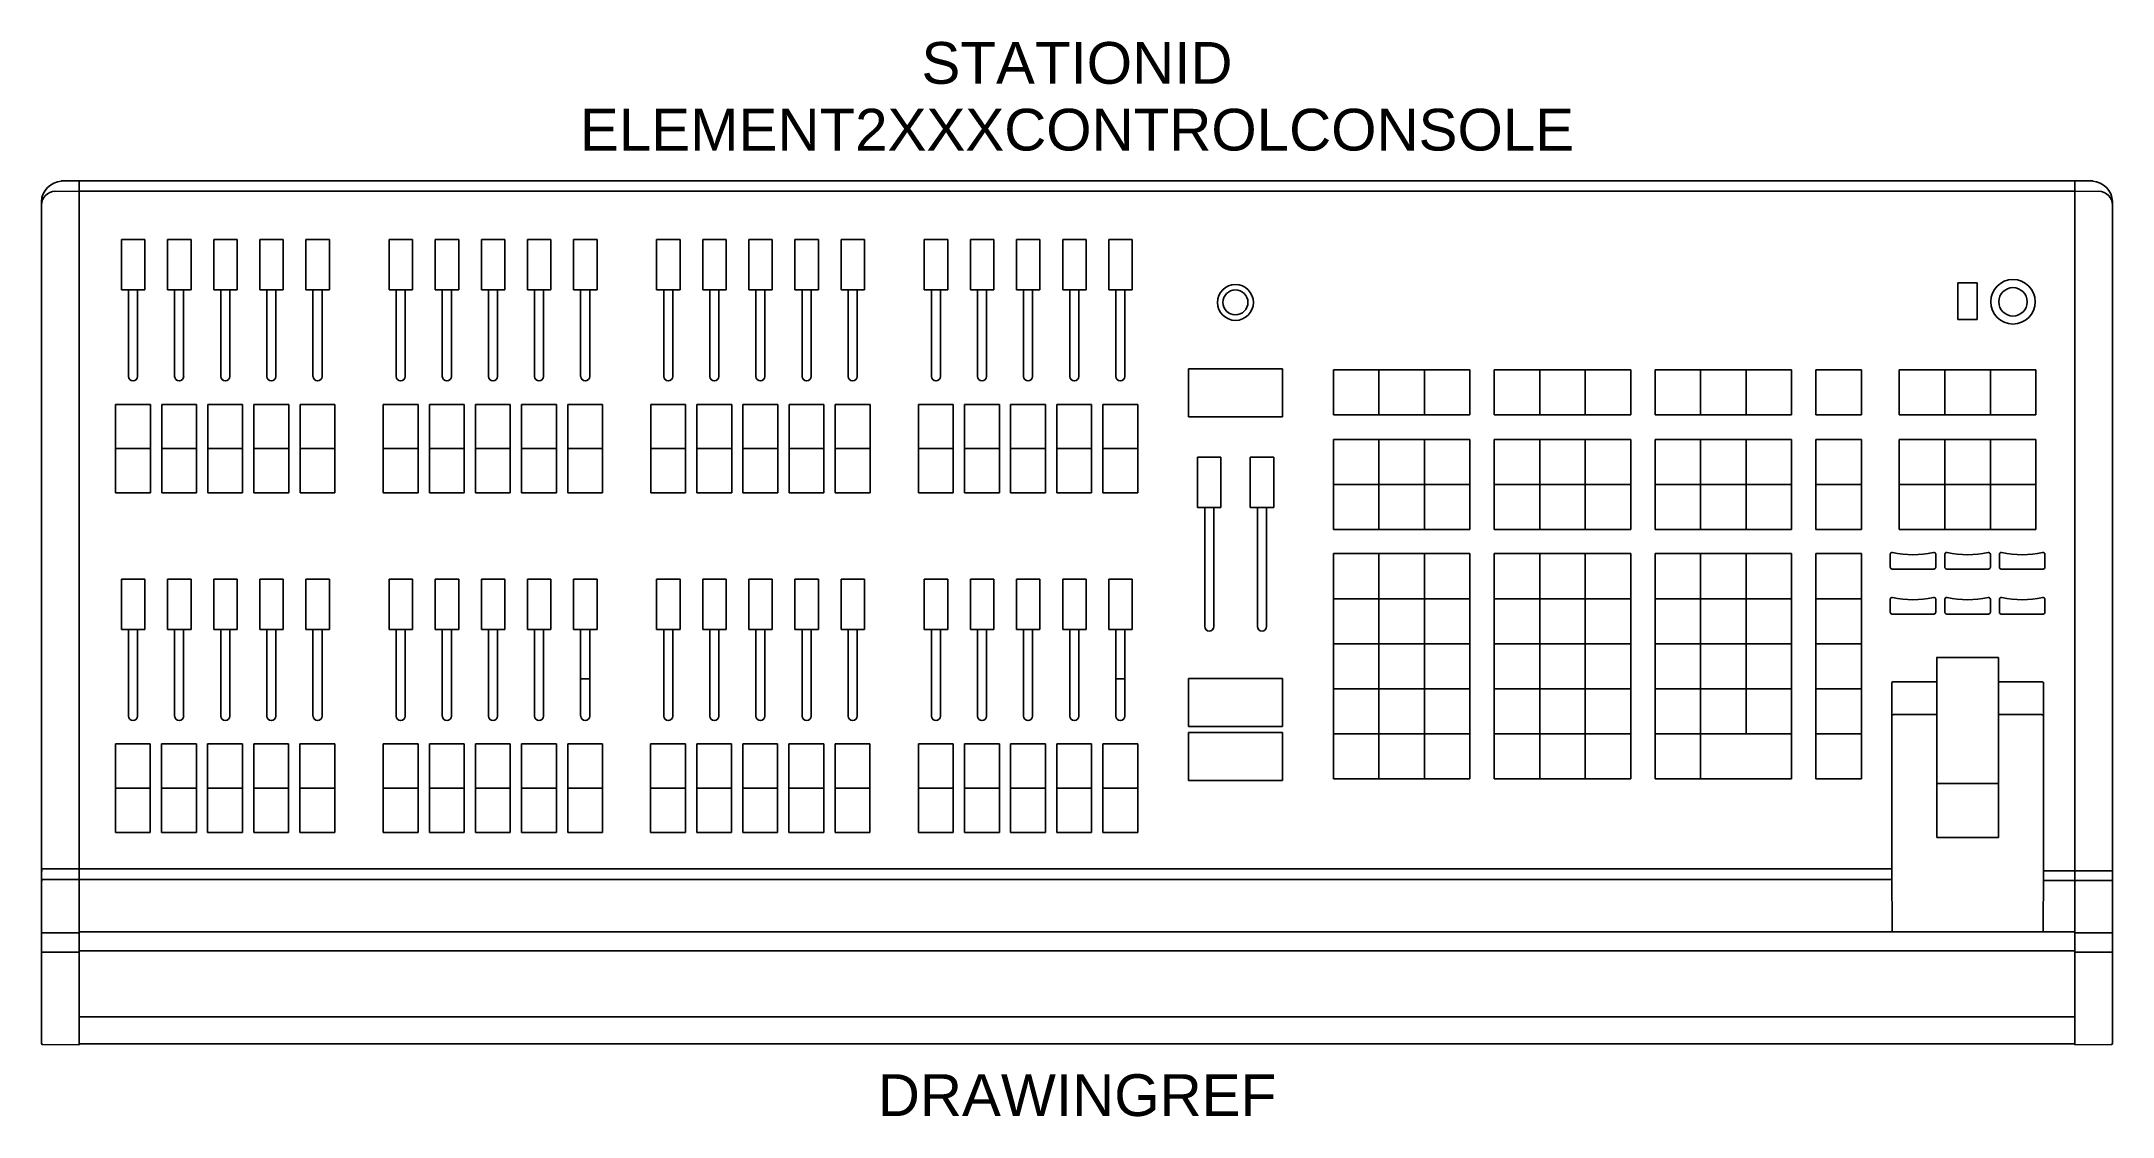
# Model space of a CAD drawing. Extents: x 0 to 34.1, y -8.1 to 9.6.
import ezdxf
from ezdxf.enums import TextEntityAlignment as Align

# ---------------------------------------------------------------- set-up
doc = ezdxf.new("R2010")
doc.units = 0
doc.header["$LTSCALE"] = 0.5
doc.header["$MEASUREMENT"] = 0
doc.layers.add('RISER', color=7, linetype='CONTINUOUS')
doc.styles.add('ARIAL', font='arial.ttf')

msp = doc.modelspace()

# ---------------------------------------------------------------- linework, layer by layer
at = {"layer": 'RISER'}
for p, q in [((0.328, 7.275), (0.62, 7.278)), ((0.62, -6.959), (0.62, 7.278)), ((33.51, 7.277), (0.62, 7.277)), ((33.803, 7.275), (33.51, 7.278)), ((33.51, -6.959), (33.51, 7.278)), ((0, 6.935), (0, -6.935)), ((0.22, 7.104), (0.62, 7.107)), ((33.51, 7.107), (0.62, 7.107)), ((33.911, 7.104), (33.51, 7.107)), ((34.13, 6.935), (34.13, -6.935)), ((1.319, 6.31), (1.319, 5.479)), ((1.705, 6.31), (1.319, 6.31)), ((1.705, 5.479), (1.705, 6.31)), ((2.079, 6.31), (2.079, 5.479)), ((2.465, 6.31), (2.079, 6.31)), ((2.465, 5.479), (2.465, 6.31)), ((2.839, 6.31), (2.839, 5.479)), ((3.225, 6.31), (2.839, 6.31)), ((3.225, 5.479), (3.225, 6.31)), ((3.599, 6.31), (3.599, 5.479)), ((3.985, 6.31), (3.599, 6.31)), ((3.985, 5.479), (3.985, 6.31)), ((4.359, 6.31), (4.359, 5.479)), ((4.745, 6.31), (4.359, 6.31)), ((4.745, 5.479), (4.745, 6.31)), ((5.73, 6.31), (5.73, 5.479)), ((6.116, 6.31), (5.73, 6.31)), ((6.116, 5.479), (6.116, 6.31)), ((6.49, 6.31), (6.49, 5.479)), ((6.876, 6.31), (6.49, 6.31)), ((6.876, 5.479), (6.876, 6.31)), ((7.25, 6.31), (7.25, 5.479)), ((7.636, 6.31), (7.25, 6.31)), ((7.636, 5.479), (7.636, 6.31)), ((8.01, 6.31), (8.01, 5.479)), ((8.396, 6.31), (8.01, 6.31)), ((8.396, 5.479), (8.396, 6.31)), ((8.77, 6.31), (8.77, 5.479)), ((9.156, 6.31), (8.77, 6.31)), ((9.156, 5.479), (9.156, 6.31)), ((10.138, 6.31), (10.138, 5.479)), ((10.524, 6.31), (10.138, 6.31)), ((10.524, 5.479), (10.524, 6.31)), ((10.898, 6.31), (10.898, 5.479)), ((11.284, 6.31), (10.898, 6.31)), ((11.284, 5.479), (11.284, 6.31)), ((11.658, 6.31), (11.658, 5.479)), ((12.044, 6.31), (11.658, 6.31)), ((12.044, 5.479), (12.044, 6.31)), ((12.418, 6.31), (12.418, 5.479)), ((12.804, 6.31), (12.418, 6.31)), ((12.804, 5.479), (12.804, 6.31)), ((13.178, 6.31), (13.178, 5.479)), ((13.564, 6.31), (13.178, 6.31)), ((13.564, 5.479), (13.564, 6.31)), ((14.549, 6.31), (14.549, 5.479)), ((14.935, 6.31), (14.549, 6.31)), ((14.935, 5.479), (14.935, 6.31)), ((15.309, 6.31), (15.309, 5.479)), ((15.695, 6.31), (15.309, 6.31)), ((15.695, 5.479), (15.695, 6.31)), ((16.069, 6.31), (16.069, 5.479)), ((16.455, 6.31), (16.069, 6.31)), ((16.455, 5.479), (16.455, 6.31)), ((16.829, 6.31), (16.829, 5.479)), ((17.215, 6.31), (16.829, 6.31)), ((17.215, 5.479), (17.215, 6.31)), ((17.589, 6.31), (17.589, 5.479)), ((17.975, 6.31), (17.589, 6.31)), ((17.975, 5.479), (17.975, 6.31)), ((1.319, 5.479), (1.705, 5.479)), ((1.435, 5.479), (1.435, 4.054)), ((1.584, 4.054), (1.584, 5.479)), ((2.079, 5.479), (2.465, 5.479)), ((2.195, 5.479), (2.195, 4.054)), ((2.344, 4.054), (2.344, 5.479)), ((2.839, 5.479), (3.225, 5.479)), ((2.955, 5.479), (2.955, 4.054)), ((3.104, 4.054), (3.104, 5.479)), ((3.599, 5.479), (3.985, 5.479)), ((3.715, 5.479), (3.715, 4.054)), ((3.864, 4.054), (3.864, 5.479)), ((4.359, 5.479), (4.745, 5.479)), ((4.475, 5.479), (4.475, 4.054)), ((4.624, 4.054), (4.624, 5.479)), ((5.73, 5.479), (6.116, 5.479)), ((5.846, 5.479), (5.846, 4.054)), ((5.995, 4.054), (5.995, 5.479)), ((6.49, 5.479), (6.876, 5.479)), ((6.606, 5.479), (6.606, 4.054)), ((6.755, 4.054), (6.755, 5.479)), ((7.25, 5.479), (7.636, 5.479)), ((7.366, 5.479), (7.366, 4.054)), ((7.515, 4.054), (7.515, 5.479)), ((8.01, 5.479), (8.396, 5.479)), ((8.126, 5.479), (8.126, 4.054)), ((8.275, 4.054), (8.275, 5.479)), ((8.77, 5.479), (9.156, 5.479)), ((8.886, 5.479), (8.886, 4.054)), ((9.035, 4.054), (9.035, 5.479)), ((10.138, 5.479), (10.524, 5.479)), ((10.254, 5.479), (10.254, 4.054)), ((10.403, 4.054), (10.403, 5.479)), ((10.898, 5.479), (11.284, 5.479)), ((11.014, 5.479), (11.014, 4.054)), ((11.163, 4.054), (11.163, 5.479)), ((11.658, 5.479), (12.044, 5.479)), ((11.774, 5.479), (11.774, 4.054)), ((11.923, 4.054), (11.923, 5.479)), ((12.418, 5.479), (12.804, 5.479)), ((12.534, 5.479), (12.534, 4.054)), ((12.683, 4.054), (12.683, 5.479)), ((13.178, 5.479), (13.564, 5.479)), ((13.294, 5.479), (13.294, 4.054)), ((13.443, 4.054), (13.443, 5.479)), ((14.549, 5.479), (14.935, 5.479)), ((14.665, 5.479), (14.665, 4.054)), ((14.814, 4.054), (14.814, 5.479)), ((15.309, 5.479), (15.695, 5.479)), ((15.425, 5.479), (15.425, 4.054)), ((15.574, 4.054), (15.574, 5.479)), ((16.069, 5.479), (16.455, 5.479)), ((16.185, 5.479), (16.185, 4.054)), ((16.334, 4.054), (16.334, 5.479)), ((16.829, 5.479), (17.215, 5.479)), ((16.945, 5.479), (16.945, 4.054)), ((17.094, 4.054), (17.094, 5.479)), ((17.589, 5.479), (17.975, 5.479)), ((17.705, 5.479), (17.705, 4.054)), ((17.854, 4.054), (17.854, 5.479)), ((31.9, 5.599), (31.581, 5.599)), ((31.581, 5.599), (31.581, 4.99)), ((31.9, 4.99), (31.9, 5.599)), ((32.126, 5.295), (32.126, 5.291)), ((32.854, 5.291), (32.854, 5.295)), ((31.581, 4.99), (31.9, 4.99)), ((18.904, 4.178), (20.453, 4.178)), ((18.904, 4.178), (18.904, 3.387)), ((20.453, 4.178), (20.453, 3.387)), ((21.291, 4.161), (21.291, 3.419)), ((23.541, 4.161), (21.291, 4.161)), ((22.041, 4.161), (22.041, 3.419)), ((22.791, 4.161), (22.791, 3.419)), ((23.541, 4.161), (23.541, 3.419)), ((23.941, 4.161), (23.941, 3.419)), ((26.191, 4.161), (23.941, 4.161)), ((24.691, 4.161), (24.691, 3.419)), ((25.441, 4.161), (25.441, 3.419)), ((26.191, 4.161), (26.191, 3.419)), ((26.591, 4.161), (26.591, 3.419)), ((28.841, 4.161), (26.591, 4.161)), ((27.341, 4.161), (27.341, 3.419)), ((28.091, 4.161), (28.091, 3.419)), ((28.841, 4.161), (28.841, 3.419)), ((29.241, 4.161), (29.241, 3.419)), ((29.991, 4.161), (29.241, 4.161)), ((29.991, 4.161), (29.991, 3.419)), ((30.616, 4.161), (30.616, 3.419)), ((32.866, 4.161), (30.616, 4.161)), ((31.366, 4.161), (31.366, 3.419)), ((32.116, 4.161), (32.116, 3.419)), ((32.866, 4.161), (32.866, 3.419)), ((1.796, 3.594), (1.222, 3.594)), ((1.222, 3.594), (1.222, 2.134)), ((1.796, 2.134), (1.796, 3.594)), ((2.556, 3.594), (1.982, 3.594)), ((1.982, 3.594), (1.982, 2.134)), ((2.556, 2.134), (2.556, 3.594)), ((3.316, 3.594), (2.742, 3.594)), ((2.742, 3.594), (2.742, 2.134)), ((3.316, 2.134), (3.316, 3.594)), ((4.076, 3.594), (3.502, 3.594)), ((3.502, 3.594), (3.502, 2.134)), ((4.076, 2.134), (4.076, 3.594)), ((4.836, 3.594), (4.262, 3.594)), ((4.262, 3.594), (4.262, 2.134)), ((4.836, 2.134), (4.836, 3.594)), ((6.207, 3.594), (5.633, 3.594)), ((5.633, 3.594), (5.633, 2.134)), ((6.207, 2.134), (6.207, 3.594)), ((6.967, 3.594), (6.393, 3.594)), ((6.393, 3.594), (6.393, 2.134)), ((6.967, 2.134), (6.967, 3.594)), ((7.727, 3.594), (7.153, 3.594)), ((7.153, 3.594), (7.153, 2.134)), ((7.727, 2.134), (7.727, 3.594)), ((8.487, 3.594), (7.913, 3.594)), ((7.913, 3.594), (7.913, 2.134)), ((8.487, 2.134), (8.487, 3.594)), ((9.247, 3.594), (8.673, 3.594)), ((8.673, 3.594), (8.673, 2.134)), ((9.247, 2.134), (9.247, 3.594)), ((10.615, 3.594), (10.041, 3.594)), ((10.041, 3.594), (10.041, 2.134)), ((10.615, 2.134), (10.615, 3.594)), ((11.375, 3.594), (10.801, 3.594)), ((10.801, 3.594), (10.801, 2.134)), ((11.375, 2.134), (11.375, 3.594)), ((12.135, 3.594), (11.561, 3.594)), ((11.561, 3.594), (11.561, 2.134)), ((12.135, 2.134), (12.135, 3.594)), ((12.895, 3.594), (12.321, 3.594)), ((12.321, 3.594), (12.321, 2.134)), ((12.895, 2.134), (12.895, 3.594)), ((13.655, 3.594), (13.081, 3.594)), ((13.081, 3.594), (13.081, 2.134)), ((13.655, 2.134), (13.655, 3.594)), ((15.026, 3.594), (14.452, 3.594)), ((14.452, 3.594), (14.452, 2.134)), ((15.026, 2.134), (15.026, 3.594)), ((15.786, 3.594), (15.212, 3.594)), ((15.212, 3.594), (15.212, 2.134)), ((15.786, 2.134), (15.786, 3.594)), ((16.546, 3.594), (15.972, 3.594)), ((15.972, 3.594), (15.972, 2.134)), ((16.546, 2.134), (16.546, 3.594)), ((17.306, 3.594), (16.732, 3.594)), ((16.732, 3.594), (16.732, 2.134)), ((17.306, 2.134), (17.306, 3.594)), ((18.066, 3.594), (17.492, 3.594)), ((17.492, 3.594), (17.492, 2.134)), ((18.066, 2.134), (18.066, 3.594)), ((23.541, 3.419), (21.291, 3.419)), ((26.191, 3.419), (23.941, 3.419)), ((28.841, 3.419), (26.591, 3.419)), ((29.991, 3.419), (29.241, 3.419)), ((32.866, 3.419), (30.616, 3.419)), ((20.453, 3.387), (18.904, 3.387)), ((1.222, 2.864), (1.796, 2.864)), ((1.982, 2.864), (2.556, 2.864)), ((2.742, 2.864), (3.316, 2.864)), ((3.502, 2.864), (4.076, 2.864)), ((4.262, 2.864), (4.836, 2.864)), ((5.633, 2.864), (6.207, 2.864)), ((6.393, 2.864), (6.967, 2.864)), ((7.153, 2.864), (7.727, 2.864)), ((7.913, 2.864), (8.487, 2.864)), ((8.673, 2.864), (9.247, 2.864)), ((10.041, 2.864), (10.615, 2.864)), ((10.801, 2.864), (11.375, 2.864)), ((11.561, 2.864), (12.135, 2.864)), ((12.321, 2.864), (12.895, 2.864)), ((13.081, 2.864), (13.655, 2.864)), ((14.452, 2.864), (15.026, 2.864)), ((15.212, 2.864), (15.786, 2.864)), ((15.972, 2.864), (16.546, 2.864)), ((16.732, 2.864), (17.306, 2.864)), ((17.492, 2.864), (18.066, 2.864)), ((21.291, 3.016), (21.291, 1.531)), ((23.541, 3.016), (21.291, 3.016)), ((22.041, 3.016), (22.041, 1.531)), ((22.791, 3.016), (22.791, 1.531)), ((23.541, 3.016), (23.541, 1.531)), ((23.941, 3.016), (23.941, 1.531)), ((26.191, 3.016), (23.941, 3.016)), ((24.691, 3.016), (24.691, 1.531)), ((25.441, 3.016), (25.441, 1.531)), ((26.191, 3.016), (26.191, 1.531)), ((26.591, 3.016), (26.591, 1.531)), ((28.841, 3.016), (26.591, 3.016)), ((27.341, 3.016), (27.341, 1.531)), ((28.091, 3.016), (28.091, 1.531)), ((28.841, 3.016), (28.841, 1.531)), ((29.241, 3.016), (29.241, 1.531)), ((29.991, 3.016), (29.241, 3.016)), ((29.991, 3.016), (29.991, 1.531)), ((30.616, 3.016), (30.616, 1.531)), ((32.866, 3.016), (30.616, 3.016)), ((31.366, 3.016), (31.366, 1.531)), ((32.116, 3.016), (32.116, 1.531)), ((32.866, 3.016), (32.866, 1.531)), ((19.051, 2.724), (19.051, 1.893)), ((19.437, 2.724), (19.051, 2.724)), ((19.437, 1.893), (19.437, 2.724)), ((19.921, 2.724), (19.921, 1.893)), ((20.307, 2.724), (19.921, 2.724)), ((20.307, 1.893), (20.307, 2.724)), ((1.222, 2.134), (1.796, 2.134)), ((1.982, 2.134), (2.556, 2.134)), ((2.742, 2.134), (3.316, 2.134)), ((3.502, 2.134), (4.076, 2.134)), ((4.262, 2.134), (4.836, 2.134)), ((5.633, 2.134), (6.207, 2.134)), ((6.393, 2.134), (6.967, 2.134)), ((7.153, 2.134), (7.727, 2.134)), ((7.913, 2.134), (8.487, 2.134)), ((8.673, 2.134), (9.247, 2.134)), ((10.041, 2.134), (10.615, 2.134)), ((10.801, 2.134), (11.375, 2.134)), ((11.561, 2.134), (12.135, 2.134)), ((12.321, 2.134), (12.895, 2.134)), ((13.081, 2.134), (13.655, 2.134)), ((14.452, 2.134), (15.026, 2.134)), ((15.212, 2.134), (15.786, 2.134)), ((15.972, 2.134), (16.546, 2.134)), ((16.732, 2.134), (17.306, 2.134)), ((17.492, 2.134), (18.066, 2.134)), ((23.541, 2.273), (21.291, 2.273)), ((26.191, 2.273), (23.941, 2.273)), ((28.841, 2.273), (26.591, 2.273)), ((29.991, 2.273), (29.241, 2.273)), ((32.866, 2.273), (30.616, 2.273)), ((19.051, 1.893), (19.437, 1.893)), ((19.169, 1.893), (19.169, -0.067)), ((19.319, -0.067), (19.319, 1.893)), ((19.921, 1.893), (20.307, 1.893)), ((20.039, 1.893), (20.039, -0.067)), ((20.189, -0.067), (20.189, 1.893)), ((23.541, 1.531), (21.291, 1.531)), ((26.191, 1.531), (23.941, 1.531)), ((28.841, 1.531), (26.591, 1.531)), ((29.991, 1.531), (29.241, 1.531)), ((32.866, 1.531), (30.616, 1.531)), ((21.291, 1.135), (21.291, -2.579)), ((23.541, 1.135), (21.291, 1.135)), ((22.041, 1.135), (22.041, -2.579)), ((22.791, 1.135), (22.791, -2.579)), ((23.541, 1.135), (23.541, -2.579)), ((23.941, 1.135), (23.941, -2.579)), ((26.191, 1.135), (23.941, 1.135)), ((24.691, 1.135), (24.691, -2.579)), ((25.441, 1.135), (25.441, -2.579)), ((26.191, 1.135), (26.191, -2.579)), ((26.591, 1.135), (26.591, -2.579)), ((28.841, 1.135), (26.591, 1.135)), ((27.341, 1.135), (27.341, -2.579)), ((28.091, 1.135), (28.091, -1.836)), ((28.841, 1.135), (28.841, -2.579)), ((29.241, 1.135), (29.241, -2.579)), ((29.991, 1.135), (29.241, 1.135)), ((29.991, 1.135), (29.991, -2.579)), ((30.466, 1.125), (30.466, 0.912)), ((31.216, 0.912), (31.216, 1.125)), ((31.366, 1.125), (31.366, 0.912)), ((32.116, 0.912), (32.116, 1.125)), ((32.266, 1.125), (32.266, 0.912)), ((33.016, 0.912), (33.016, 1.125)), ((1.319, 0.715), (1.319, -0.116)), ((1.705, 0.715), (1.319, 0.715)), ((1.705, -0.116), (1.705, 0.715)), ((2.079, 0.715), (2.079, -0.116)), ((2.465, 0.715), (2.079, 0.715)), ((2.465, -0.116), (2.465, 0.715)), ((2.839, 0.715), (2.839, -0.116)), ((3.225, 0.715), (2.839, 0.715)), ((3.225, -0.116), (3.225, 0.715)), ((3.599, 0.715), (3.599, -0.116)), ((3.985, 0.715), (3.599, 0.715)), ((3.985, -0.116), (3.985, 0.715)), ((4.359, 0.715), (4.359, -0.116)), ((4.745, 0.715), (4.359, 0.715)), ((4.745, -0.116), (4.745, 0.715)), ((5.73, 0.715), (5.73, -0.116)), ((6.116, 0.715), (5.73, 0.715)), ((6.116, -0.116), (6.116, 0.715)), ((6.49, 0.715), (6.49, -0.116)), ((6.876, 0.715), (6.49, 0.715)), ((6.876, -0.116), (6.876, 0.715)), ((7.25, 0.715), (7.25, -0.116)), ((7.636, 0.715), (7.25, 0.715)), ((7.636, -0.116), (7.636, 0.715)), ((8.01, 0.715), (8.01, -0.116)), ((8.396, 0.715), (8.01, 0.715)), ((8.396, -0.116), (8.396, 0.715)), ((8.77, 0.715), (8.77, -0.116)), ((9.156, 0.715), (8.77, 0.715)), ((9.156, -0.116), (9.156, 0.715)), ((10.138, 0.715), (10.138, -0.116)), ((10.524, 0.715), (10.138, 0.715)), ((10.524, -0.116), (10.524, 0.715)), ((10.898, 0.715), (10.898, -0.116)), ((11.284, 0.715), (10.898, 0.715)), ((11.284, -0.116), (11.284, 0.715)), ((11.658, 0.715), (11.658, -0.116)), ((12.044, 0.715), (11.658, 0.715)), ((12.044, -0.116), (12.044, 0.715)), ((12.418, 0.715), (12.418, -0.116)), ((12.804, 0.715), (12.418, 0.715)), ((12.804, -0.116), (12.804, 0.715)), ((13.178, 0.715), (13.178, -0.116)), ((13.564, 0.715), (13.178, 0.715)), ((13.564, -0.116), (13.564, 0.715)), ((14.549, 0.715), (14.549, -0.116)), ((14.935, 0.715), (14.549, 0.715)), ((14.935, -0.116), (14.935, 0.715)), ((15.309, 0.715), (15.309, -0.116)), ((15.695, 0.715), (15.309, 0.715)), ((15.695, -0.116), (15.695, 0.715)), ((16.069, 0.715), (16.069, -0.116)), ((16.455, 0.715), (16.069, 0.715)), ((16.455, -0.116), (16.455, 0.715)), ((16.829, 0.715), (16.829, -0.116)), ((17.215, 0.715), (16.829, 0.715)), ((17.215, -0.116), (17.215, 0.715)), ((17.589, 0.715), (17.589, -0.116)), ((17.975, 0.715), (17.589, 0.715)), ((17.975, -0.116), (17.975, 0.715)), ((30.497, 0.881), (31.185, 0.881)), ((31.397, 0.881), (32.085, 0.881)), ((32.297, 0.881), (32.985, 0.881)), ((23.541, 0.392), (21.291, 0.392)), ((26.191, 0.392), (23.941, 0.392)), ((28.841, 0.392), (26.591, 0.392)), ((29.991, 0.392), (29.241, 0.392)), ((30.466, 0.382), (30.466, 0.169)), ((31.216, 0.169), (31.216, 0.382)), ((31.366, 0.382), (31.366, 0.169)), ((32.116, 0.169), (32.116, 0.382)), ((32.266, 0.382), (32.266, 0.169)), ((33.016, 0.169), (33.016, 0.382)), ((30.497, 0.138), (31.185, 0.138)), ((31.397, 0.138), (32.085, 0.138)), ((32.297, 0.138), (32.985, 0.138)), ((1.319, -0.116), (1.705, -0.116)), ((1.435, -0.116), (1.435, -1.541)), ((1.584, -1.541), (1.584, -0.116)), ((2.079, -0.116), (2.465, -0.116)), ((2.195, -0.116), (2.195, -1.541)), ((2.344, -1.541), (2.344, -0.116)), ((2.839, -0.116), (3.225, -0.116)), ((2.955, -0.116), (2.955, -1.541)), ((3.104, -1.541), (3.104, -0.116)), ((3.599, -0.116), (3.985, -0.116)), ((3.715, -0.116), (3.715, -1.541)), ((3.864, -1.541), (3.864, -0.116)), ((4.359, -0.116), (4.745, -0.116)), ((4.475, -0.116), (4.475, -1.541)), ((4.624, -1.541), (4.624, -0.116)), ((5.73, -0.116), (6.116, -0.116)), ((5.846, -0.116), (5.846, -1.541)), ((5.995, -1.541), (5.995, -0.116)), ((6.49, -0.116), (6.876, -0.116)), ((6.606, -0.116), (6.606, -1.541)), ((6.755, -1.541), (6.755, -0.116)), ((7.25, -0.116), (7.636, -0.116)), ((7.366, -0.116), (7.366, -1.541)), ((7.515, -1.541), (7.515, -0.116)), ((8.01, -0.116), (8.396, -0.116)), ((8.126, -0.116), (8.126, -1.541)), ((8.275, -1.541), (8.275, -0.116)), ((8.77, -0.116), (9.156, -0.116)), ((8.886, -0.116), (8.886, -1.541)), ((9.035, -1.541), (9.035, -0.116)), ((10.138, -0.116), (10.524, -0.116)), ((10.254, -0.116), (10.254, -1.541)), ((10.403, -1.541), (10.403, -0.116)), ((10.898, -0.116), (11.284, -0.116)), ((11.014, -0.116), (11.014, -1.541)), ((11.163, -1.541), (11.163, -0.116)), ((11.658, -0.116), (12.044, -0.116)), ((11.774, -0.116), (11.774, -1.541)), ((11.923, -1.541), (11.923, -0.116)), ((12.418, -0.116), (12.804, -0.116)), ((12.534, -0.116), (12.534, -1.541)), ((12.683, -1.541), (12.683, -0.116)), ((13.178, -0.116), (13.564, -0.116)), ((13.294, -0.116), (13.294, -1.541)), ((13.443, -1.541), (13.443, -0.116)), ((14.549, -0.116), (14.935, -0.116)), ((14.665, -0.116), (14.665, -1.541)), ((14.814, -1.541), (14.814, -0.116)), ((15.309, -0.116), (15.695, -0.116)), ((15.425, -0.116), (15.425, -1.541)), ((15.574, -1.541), (15.574, -0.116)), ((16.069, -0.116), (16.455, -0.116)), ((16.185, -0.116), (16.185, -1.541)), ((16.334, -1.541), (16.334, -0.116)), ((16.829, -0.116), (17.215, -0.116)), ((16.945, -0.116), (16.945, -1.541)), ((17.094, -1.541), (17.094, -0.116)), ((17.589, -0.116), (17.975, -0.116)), ((17.705, -0.116), (17.705, -1.541)), ((17.854, -1.541), (17.854, -0.116)), ((23.541, -0.351), (21.291, -0.351)), ((26.191, -0.351), (23.941, -0.351)), ((28.841, -0.351), (26.591, -0.351)), ((29.991, -0.351), (29.241, -0.351)), ((32.253, -0.575), (31.229, -0.575)), ((31.233, -0.575), (31.233, -3.542)), ((32.249, -0.575), (32.249, -3.542)), ((8.886, -0.931), (9.035, -0.931)), ((17.705, -0.931), (17.854, -0.931)), ((18.904, -0.922), (20.453, -0.922)), ((18.904, -0.922), (18.904, -1.713)), ((20.453, -0.922), (20.453, -1.713)), ((30.491, -4.085), (30.491, -0.995)), ((31.233, -0.976), (30.511, -0.976)), ((32.971, -0.976), (32.249, -0.976)), ((32.991, -4.085), (32.991, -0.995)), ((23.541, -1.093), (21.291, -1.093)), ((26.191, -1.093), (23.941, -1.093)), ((28.841, -1.093), (26.591, -1.093)), ((29.991, -1.093), (29.241, -1.093)), ((31.233, -1.519), (30.517, -1.519)), ((32.965, -1.519), (32.249, -1.519)), ((1.793, -2.001), (1.219, -2.001)), ((1.219, -2.001), (1.219, -3.461)), ((1.793, -3.461), (1.793, -2.001)), ((2.553, -2.001), (1.979, -2.001)), ((1.979, -2.001), (1.979, -3.461)), ((2.553, -3.461), (2.553, -2.001)), ((3.313, -2.001), (2.739, -2.001)), ((2.739, -2.001), (2.739, -3.461)), ((3.313, -3.461), (3.313, -2.001)), ((4.073, -2.001), (3.499, -2.001)), ((3.499, -2.001), (3.499, -3.461)), ((4.073, -3.461), (4.073, -2.001)), ((4.833, -2.001), (4.259, -2.001)), ((4.259, -2.001), (4.259, -3.461)), ((4.833, -3.461), (4.833, -2.001)), ((6.207, -2.001), (5.633, -2.001)), ((5.633, -2.001), (5.633, -3.461)), ((6.207, -3.461), (6.207, -2.001)), ((6.967, -2.001), (6.393, -2.001)), ((6.393, -2.001), (6.393, -3.461)), ((6.967, -3.461), (6.967, -2.001)), ((7.727, -2.001), (7.153, -2.001)), ((7.153, -2.001), (7.153, -3.461)), ((7.727, -3.461), (7.727, -2.001)), ((8.487, -2.001), (7.913, -2.001)), ((7.913, -2.001), (7.913, -3.461)), ((8.487, -3.461), (8.487, -2.001)), ((9.247, -2.001), (8.673, -2.001)), ((8.673, -2.001), (8.673, -3.461)), ((9.247, -3.461), (9.247, -2.001)), ((10.612, -2.001), (10.038, -2.001)), ((10.038, -2.001), (10.038, -3.461)), ((10.612, -3.461), (10.612, -2.001)), ((11.372, -2.001), (10.798, -2.001)), ((10.798, -2.001), (10.798, -3.461)), ((11.372, -3.461), (11.372, -2.001)), ((12.132, -2.001), (11.558, -2.001)), ((11.558, -2.001), (11.558, -3.461)), ((12.132, -3.461), (12.132, -2.001)), ((12.892, -2.001), (12.318, -2.001)), ((12.318, -2.001), (12.318, -3.461)), ((12.892, -3.461), (12.892, -2.001)), ((13.652, -2.001), (13.078, -2.001)), ((13.078, -2.001), (13.078, -3.461)), ((13.652, -3.461), (13.652, -2.001)), ((15.026, -2.001), (14.452, -2.001)), ((14.452, -2.001), (14.452, -3.461)), ((15.026, -3.461), (15.026, -2.001)), ((15.786, -2.001), (15.212, -2.001)), ((15.212, -2.001), (15.212, -3.461)), ((15.786, -3.461), (15.786, -2.001)), ((16.546, -2.001), (15.972, -2.001)), ((15.972, -2.001), (15.972, -3.461)), ((16.546, -3.461), (16.546, -2.001)), ((17.306, -2.001), (16.732, -2.001)), ((16.732, -2.001), (16.732, -3.461)), ((17.306, -3.461), (17.306, -2.001)), ((18.066, -2.001), (17.492, -2.001)), ((17.492, -2.001), (17.492, -3.461)), ((18.066, -3.461), (18.066, -2.001)), ((20.453, -1.713), (18.904, -1.713)), ((18.904, -1.813), (20.453, -1.813)), ((18.904, -1.813), (18.904, -2.605)), ((20.453, -1.813), (20.453, -2.605)), ((23.541, -1.836), (21.291, -1.836)), ((26.191, -1.836), (23.941, -1.836)), ((28.841, -1.836), (26.591, -1.836)), ((29.991, -1.836), (29.241, -1.836)), ((20.453, -2.605), (18.904, -2.605)), ((23.541, -2.579), (21.291, -2.579)), ((26.191, -2.579), (23.941, -2.579)), ((28.841, -2.579), (26.591, -2.579)), ((29.991, -2.579), (29.241, -2.579)), ((32.249, -2.654), (31.233, -2.654)), ((1.219, -2.731), (1.793, -2.731)), ((1.979, -2.731), (2.553, -2.731)), ((2.739, -2.731), (3.313, -2.731)), ((3.499, -2.731), (4.073, -2.731)), ((4.259, -2.731), (4.833, -2.731)), ((5.633, -2.731), (6.207, -2.731)), ((6.393, -2.731), (6.967, -2.731)), ((7.153, -2.731), (7.727, -2.731)), ((7.913, -2.731), (8.487, -2.731)), ((8.673, -2.731), (9.247, -2.731)), ((10.038, -2.731), (10.612, -2.731)), ((10.798, -2.731), (11.372, -2.731)), ((11.558, -2.731), (12.132, -2.731)), ((12.318, -2.731), (12.892, -2.731)), ((13.078, -2.731), (13.652, -2.731)), ((14.452, -2.731), (15.026, -2.731)), ((15.212, -2.731), (15.786, -2.731)), ((15.972, -2.731), (16.546, -2.731)), ((16.732, -2.731), (17.306, -2.731)), ((17.492, -2.731), (18.066, -2.731)), ((1.219, -3.461), (1.793, -3.461)), ((1.979, -3.461), (2.553, -3.461)), ((2.739, -3.461), (3.313, -3.461)), ((3.499, -3.461), (4.073, -3.461)), ((4.259, -3.461), (4.833, -3.461)), ((5.633, -3.461), (6.207, -3.461)), ((6.393, -3.461), (6.967, -3.461)), ((7.153, -3.461), (7.727, -3.461)), ((7.913, -3.461), (8.487, -3.461)), ((8.673, -3.461), (9.247, -3.461)), ((10.038, -3.461), (10.612, -3.461)), ((10.798, -3.461), (11.372, -3.461)), ((11.558, -3.461), (12.132, -3.461)), ((12.318, -3.461), (12.892, -3.461)), ((13.078, -3.461), (13.652, -3.461)), ((14.452, -3.461), (15.026, -3.461)), ((15.212, -3.461), (15.786, -3.461)), ((15.972, -3.461), (16.546, -3.461)), ((16.732, -3.461), (17.306, -3.461)), ((17.492, -3.461), (18.066, -3.461)), ((31.233, -3.542), (32.249, -3.542)), ((0, -4.061), (30.491, -4.061)), ((30.496, -5.096), (30.491, -4.085)), ((32.985, -5.096), (32.991, -4.085)), ((34.111, -4.093), (32.991, -4.095)), ((30.492, -4.233), (0, -4.233)), ((34.111, -4.254), (32.99, -4.252)), ((0.02, -5.116), (0.62, -5.115)), ((33.51, -5.096), (0.62, -5.096)), ((34.111, -5.116), (33.51, -5.115)), ((0.02, -5.432), (0.62, -5.432)), ((33.51, -5.413), (0.62, -5.413)), ((34.111, -5.432), (33.51, -5.432)), ((33.51, -6.5), (0.62, -6.5)), ((0.02, -6.955), (0.62, -6.96)), ((0.62, -6.945), (33.51, -6.945)), ((34.111, -6.955), (33.51, -6.96))]:
    msp.add_line(p, q, dxfattribs=at)
for centre, radius in [((19.676, 5.274), 0.296), ((19.676, 5.274), 0.206), ((32.489, 5.284), 0.367), ((32.489, 5.284), 0.234)]:
    msp.add_circle(centre, radius, dxfattribs=at)
for centre, radius, start, end in [((0.361, 6.914), 0.362, 95.3089, 176.6882), ((33.769, 6.914), 0.362, 3.3118, 84.6911), ((1.51, 4.054), 0.0745, 180.4509, 359.5491), ((2.27, 4.054), 0.0745, 180.4509, 359.5491), ((3.03, 4.054), 0.0745, 180.4509, 359.5491), ((3.79, 4.054), 0.0745, 180.4509, 359.5491), ((4.55, 4.054), 0.0745, 180.4509, 359.5491), ((5.921, 4.054), 0.0745, 180.4509, 359.5491), ((6.681, 4.054), 0.0745, 180.4509, 359.5491), ((7.441, 4.054), 0.0745, 180.4509, 359.5491), ((8.201, 4.054), 0.0745, 180.4509, 359.5491), ((8.961, 4.054), 0.0745, 180.4509, 359.5491), ((10.329, 4.054), 0.0745, 180.4509, 359.5491), ((11.089, 4.054), 0.0745, 180.4509, 359.5491), ((11.849, 4.054), 0.0745, 180.4509, 359.5491), ((12.609, 4.054), 0.0745, 180.4509, 359.5491), ((13.369, 4.054), 0.0745, 180.4509, 359.5491), ((14.74, 4.054), 0.0745, 180.4509, 359.5491), ((15.5, 4.054), 0.0745, 180.4509, 359.5491), ((16.26, 4.054), 0.0745, 180.4509, 359.5491), ((17.02, 4.054), 0.0745, 180.4509, 359.5491), ((17.78, 4.054), 0.0745, 180.4509, 359.5491), ((30.497, 1.125), 0.0312, 76.5233, 179.6321), ((30.841, 2.593), 1.477, 256.8278, 283.1722), ((31.185, 1.125), 0.0312, 0.3679, 103.4767), ((31.397, 1.125), 0.0312, 76.5233, 179.6321), ((31.741, 2.593), 1.477, 256.8278, 283.1722), ((32.085, 1.125), 0.0312, 0.3679, 103.4767), ((32.297, 1.125), 0.0312, 76.5233, 179.6321), ((32.641, 2.593), 1.477, 256.8278, 283.1722), ((32.985, 1.125), 0.0312, 0.3679, 103.4767), ((30.497, 0.912), 0.0311, 180.2815, 270.2788), ((31.185, 0.912), 0.0311, 269.7212, 359.7185), ((31.397, 0.912), 0.0311, 180.2815, 270.2788), ((32.085, 0.912), 0.0311, 269.7212, 359.7185), ((32.297, 0.912), 0.0311, 180.2815, 270.2788), ((32.985, 0.912), 0.0311, 269.7212, 359.7185), ((30.497, 0.382), 0.0312, 76.5233, 179.6321), ((30.841, 1.851), 1.477, 256.8278, 283.1722), ((31.185, 0.382), 0.0312, 0.3679, 103.4767), ((31.397, 0.382), 0.0312, 76.5233, 179.6321), ((31.741, 1.851), 1.477, 256.8278, 283.1722), ((32.085, 0.382), 0.0312, 0.3679, 103.4767), ((32.297, 0.382), 0.0312, 76.5233, 179.6321), ((32.641, 1.851), 1.477, 256.8278, 283.1722), ((32.985, 0.382), 0.0312, 0.3679, 103.4767), ((30.497, 0.169), 0.0311, 180.2815, 270.2788), ((31.185, 0.169), 0.0311, 269.7212, 359.7185), ((31.397, 0.169), 0.0311, 180.2815, 270.2788), ((32.085, 0.169), 0.0311, 269.7212, 359.7185), ((32.297, 0.169), 0.0311, 180.2815, 270.2788), ((32.985, 0.169), 0.0311, 269.7212, 359.7185), ((19.244, -0.067), 0.075, 180.4509, 359.5491), ((20.114, -0.067), 0.075, 180.4509, 359.5491), ((30.511, -0.996), 0.0199, 89.8413, 179.8132), ((32.971, -0.996), 0.0199, 0.1333, 90.2122), ((1.51, -1.541), 0.0745, 180.4509, 359.5491), ((2.27, -1.541), 0.0745, 180.4509, 359.5491), ((3.03, -1.541), 0.0745, 180.4509, 359.5491), ((3.79, -1.541), 0.0745, 180.4509, 359.5491), ((4.55, -1.541), 0.0745, 180.4509, 359.5491), ((5.921, -1.541), 0.0745, 180.4509, 359.5491), ((6.681, -1.541), 0.0745, 180.4509, 359.5491), ((7.441, -1.541), 0.0745, 180.4509, 359.5491), ((8.201, -1.541), 0.0745, 180.4509, 359.5491), ((8.961, -1.541), 0.0745, 180.4509, 359.5491), ((10.329, -1.541), 0.0745, 180.4509, 359.5491), ((11.089, -1.541), 0.0745, 180.4509, 359.5491), ((11.849, -1.541), 0.0745, 180.4509, 359.5491), ((12.609, -1.541), 0.0745, 180.4509, 359.5491), ((13.369, -1.541), 0.0745, 180.4509, 359.5491), ((14.74, -1.541), 0.0745, 180.4509, 359.5491), ((15.5, -1.541), 0.0745, 180.4509, 359.5491), ((16.26, -1.541), 0.0745, 180.4509, 359.5491), ((17.02, -1.541), 0.0745, 180.4509, 359.5491), ((17.78, -1.541), 0.0745, 180.4509, 359.5491), ((30.511, -1.485), 0.0353, 246.5168, 279.6261), ((32.971, -1.485), 0.0353, 260.3739, 293.4832), ((0.015, -4.056), 0.0379, 246.6982, 277.3184), ((34.115, -4.056), 0.0379, 262.6816, 293.3018), ((0.015, -4.284), 0.0308, 81.1033, 119.2495), ((34.115, -4.284), 0.0308, 60.7505, 98.8967), ((0.015, -5.147), 0.0308, 81.1033, 119.2495), ((34.115, -5.147), 0.0308, 60.7505, 98.8967), ((0.015, -5.394), 0.0379, 246.6982, 277.3184), ((34.115, -5.394), 0.0379, 262.6816, 293.3018), ((0.02, -6.935), 0.02, 180, 269.5049), ((34.11, -6.935), 0.02, 270.4951, 0)]:
    msp.add_arc(centre, radius, start, end, dxfattribs=at)
msp.add_ellipse((0.23, 6.877), major_axis=(0.23, -0.014), ratio=0.990193, start_param=1.641297, end_param=3.203367, dxfattribs=at)
at = {"layer": 'RISER', "extrusion": (0, 0, -1)}
msp.add_ellipse((33.9, 6.877), major_axis=(-0.23, -0.014), ratio=0.990193, start_param=1.641297, end_param=3.203367, dxfattribs=at)

# ---------------------------------------------------------------- texts
at = {"layer": 'RISER', "color": 1, "style": 'ARIAL'}
for tag, text, height, p in [('STATIONID', '', 0.688, (17.065, 8.877)), ('ELEMENT2XXXCONTROLCONSOLE', 'ELEMENT 2 XXXX CONTROL CONSOLE', 0.6875, (17.065, 7.777))]:
    msp.add_attdef(tag, text=text, height=height, dxfattribs=at).set_placement(p, align=Align.CENTER)
msp.add_attdef('DRAWINGREF', text='', height=0.688, dxfattribs=at).set_placement((17.065, -7.445), align=Align.TOP_CENTER)

doc.saveas('drawing.dxf')
